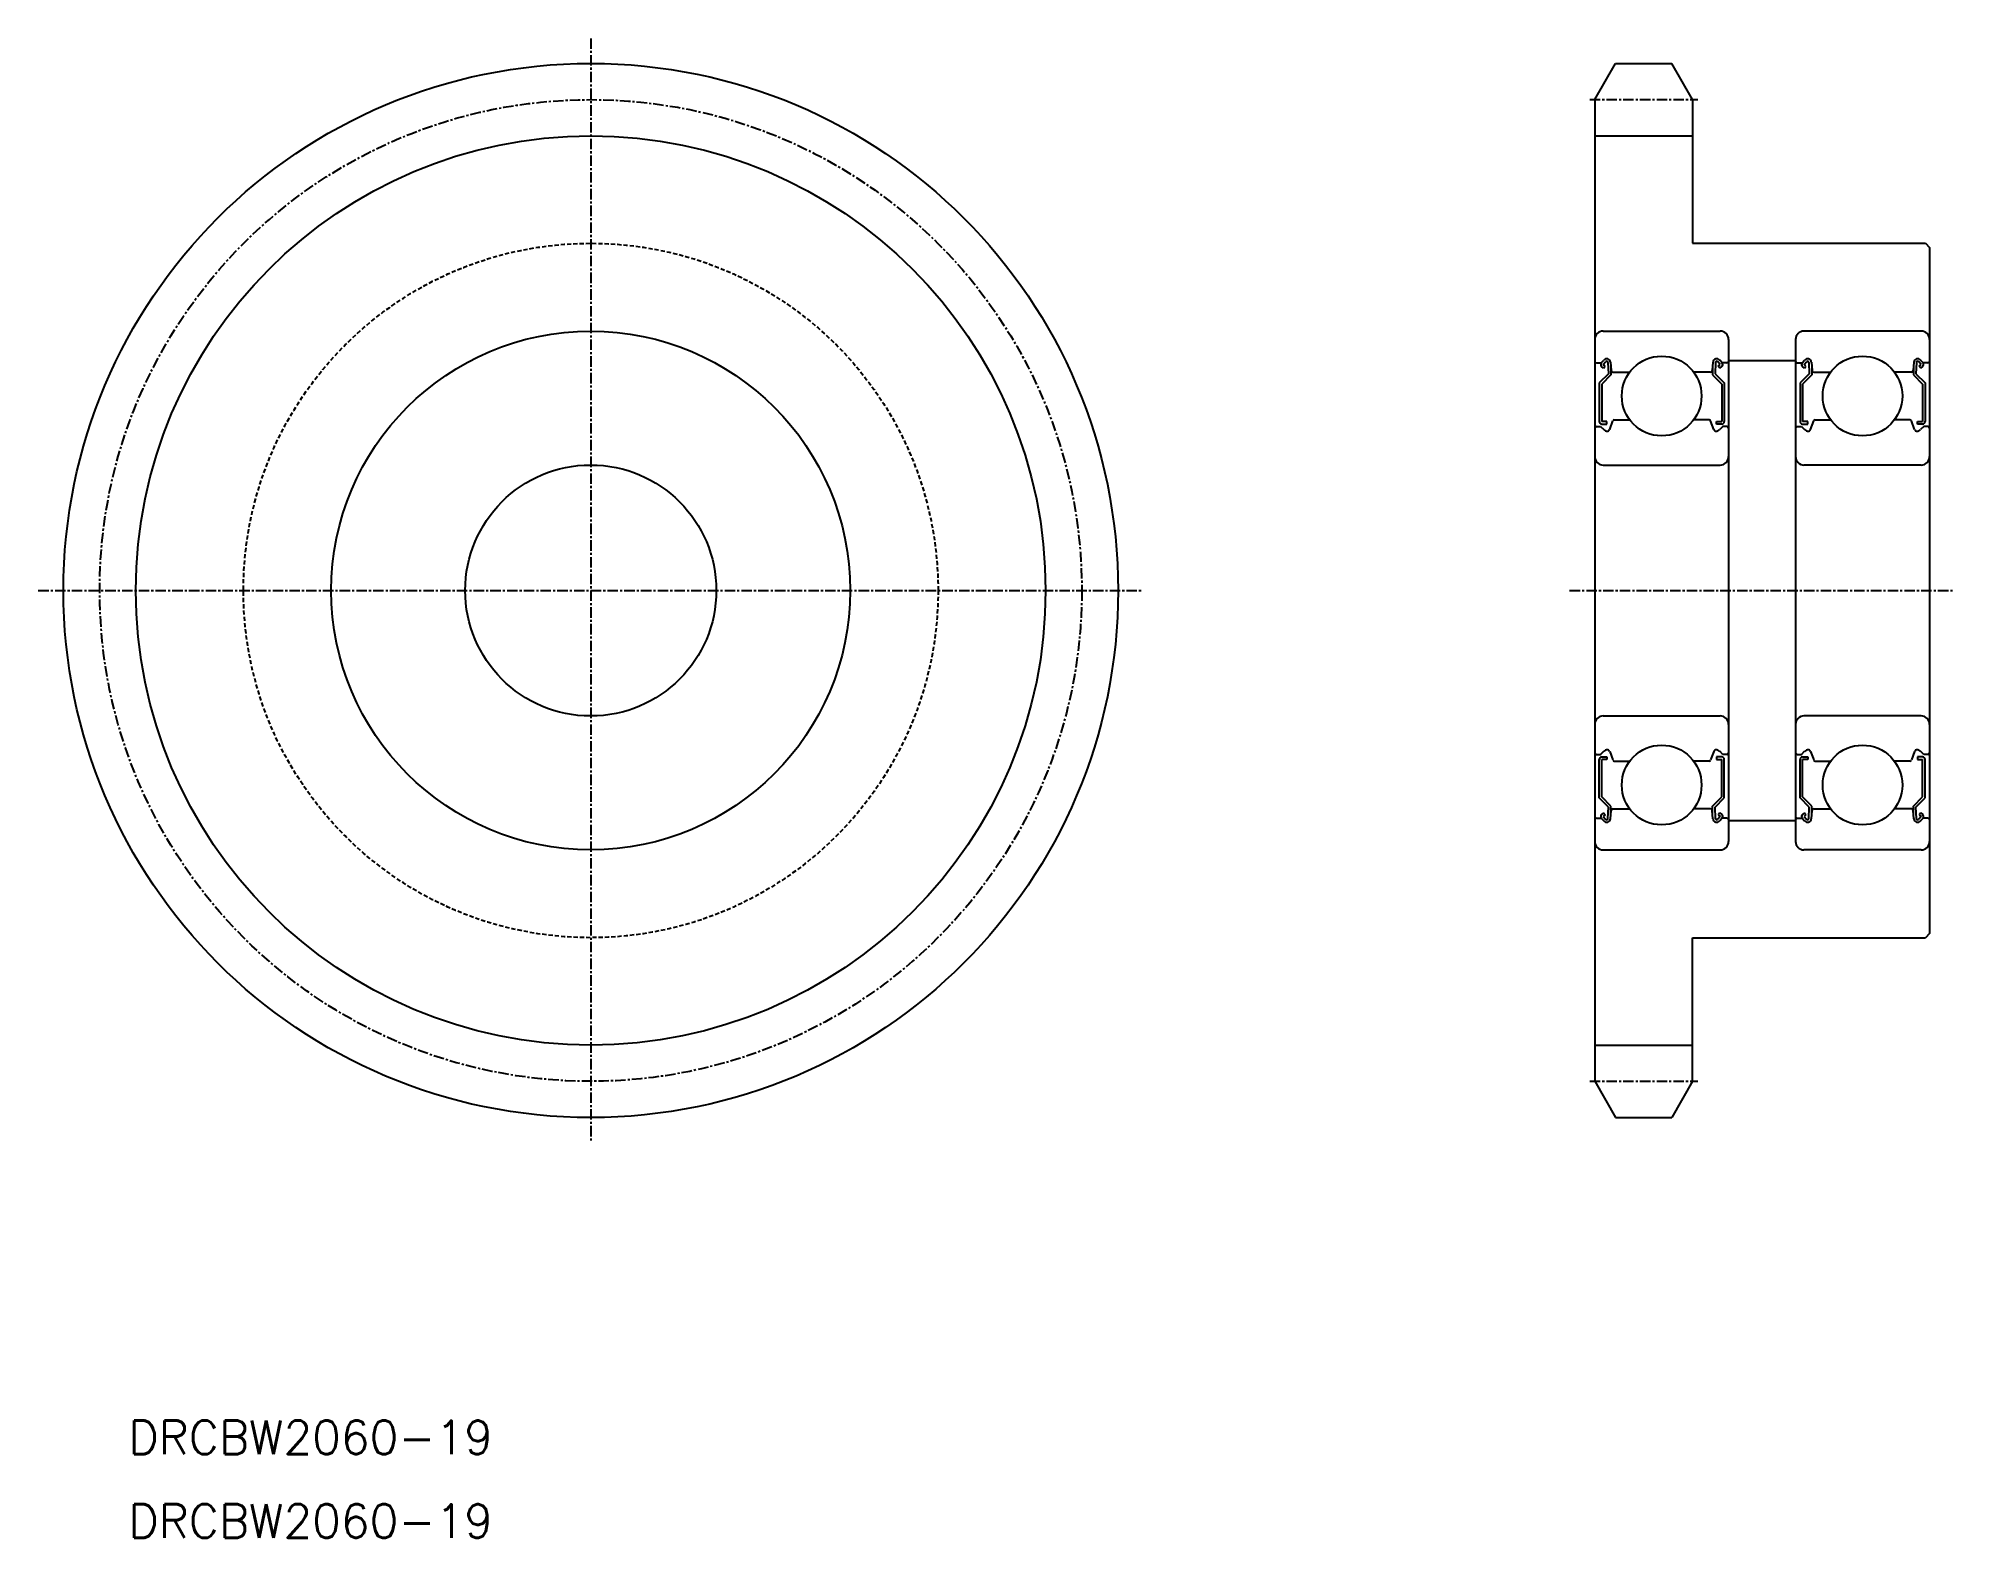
# Model space of a CAD drawing. Extents: x 0 to 229, y 0 to 179.
import ezdxf

# ---------------------------------------------------------------- set-up
doc = ezdxf.new("R2010")
doc.units = 0
doc.linetypes.add('CENTER', pattern=[2, 1.25, -0.25, 0.25, -0.25])
doc.linetypes.add('DASHED', pattern=[0.75, 0.5, -0.25])
doc.layers.get('0').update_dxf_attribs({"linetype": 'CONTINUOUS'})
doc.layers.add('CENTER', color=1, linetype='CENTER')
doc.styles.get("Standard").update_dxf_attribs({"font": 'txt', "bigfont": 'BIGFONT'})

msp = doc.modelspace()

# ---------------------------------------------------------------- linework, layer by layer
at = {"color": 7, "linetype": 'CONTINUOUS'}
for p, q in [((185.95, 171.89), (188.45, 176.22)), ((188.45, 176.22), (195.15, 176.22)), ((197.65, 171.89), (195.15, 176.22)), ((185.95, 171.89), (185.95, 54.55)), ((197.65, 171.89), (197.65, 154.72)), ((185.95, 167.56), (197.65, 167.56)), ((197.65, 154.72), (225.45, 154.72)), ((225.45, 154.72), (225.95, 154.22)), ((225.95, 154.22), (225.95, 72.22)), ((185.95, 143.22), (185.95, 83.22)), ((186.95, 144.22), (200.95, 144.22)), ((201.95, 143.22), (201.95, 83.22)), ((209.95, 143.22), (209.95, 83.22)), ((224.95, 144.22), (210.95, 144.22)), ((225.95, 143.22), (225.95, 83.22)), ((186.15, 140.42), (186.73, 140.42)), ((186.73, 140.42), (187.02, 140.76)), ((187, 139.81), (186.77, 140)), ((186.96, 140.23), (187.25, 140.57)), ((187.19, 140.04), (186.96, 140.23)), ((187, 139.81), (187.19, 140.04)), ((187.53, 140.47), (187.58, 139.13)), ((187.83, 140.5), (187.91, 139.51)), ((187.88, 139.85), (187.88, 139)), ((200.08, 140.5), (199.99, 139.51)), ((200.02, 139.85), (200.02, 139)), ((200.38, 140.47), (200.32, 139.13)), ((200.94, 140.23), (200.66, 140.57)), ((200.71, 140.04), (200.94, 140.23)), ((200.91, 139.81), (200.71, 140.04)), ((201.17, 140.42), (200.89, 140.76)), ((200.91, 139.81), (201.14, 140)), ((201.75, 140.42), (201.17, 140.42)), ((201.95, 140.72), (209.95, 140.72)), ((210.15, 140.42), (210.73, 140.42)), ((210.73, 140.42), (211.02, 140.76)), ((211, 139.81), (210.77, 140)), ((210.96, 140.23), (211.25, 140.57)), ((211.19, 140.04), (210.96, 140.23)), ((211, 139.81), (211.19, 140.04)), ((211.53, 140.47), (211.58, 139.13)), ((211.83, 140.5), (211.91, 139.51)), ((211.88, 139.85), (211.88, 139)), ((224.08, 140.5), (223.99, 139.51)), ((224.02, 139.85), (224.02, 139)), ((224.38, 140.47), (224.32, 139.13)), ((224.94, 140.23), (224.66, 140.57)), ((224.71, 140.04), (224.94, 140.23)), ((224.91, 139.81), (224.71, 140.04)), ((225.17, 140.42), (224.89, 140.76)), ((224.91, 139.81), (225.14, 140)), ((225.75, 140.42), (225.17, 140.42)), ((187.58, 139.13), (186.48, 138.03)), ((186.48, 138.03), (186.48, 133.42)), ((187.88, 139), (186.78, 137.9)), ((186.78, 137.9), (186.78, 133.42)), ((188.11, 139.32), (190.14, 139.32)), ((199.79, 139.32), (197.77, 139.32)), ((200.02, 139), (201.12, 137.9)), ((200.32, 139.13), (201.42, 138.03)), ((201.12, 137.9), (201.12, 133.42)), ((201.42, 138.03), (201.42, 133.42)), ((211.58, 139.13), (210.48, 138.03)), ((210.48, 138.03), (210.48, 133.42)), ((211.88, 139), (210.78, 137.9)), ((210.78, 137.9), (210.78, 133.42)), ((212.11, 139.32), (214.14, 139.32)), ((223.79, 139.32), (221.77, 139.32)), ((224.02, 139), (225.12, 137.9)), ((224.32, 139.13), (225.42, 138.03)), ((225.12, 137.9), (225.12, 133.42)), ((225.42, 138.03), (225.42, 133.42)), ((186.15, 132.82), (186.65, 132.82)), ((186.65, 132.82), (187.03, 132.45)), ((187.4, 133.42), (186.78, 133.42)), ((186.78, 133.12), (187.4, 133.12)), ((187.4, 133.12), (187.4, 133.42)), ((187.74, 132.47), (188.11, 133.49)), ((188.29, 133.62), (190.14, 133.62)), ((199.61, 133.62), (197.77, 133.62)), ((200.17, 132.47), (199.8, 133.49)), ((200.5, 133.42), (201.12, 133.42)), ((200.5, 133.12), (200.5, 133.42)), ((201.12, 133.12), (200.5, 133.12)), ((201.25, 132.82), (200.88, 132.45)), ((201.75, 132.82), (201.25, 132.82)), ((210.15, 132.82), (210.65, 132.82)), ((210.65, 132.82), (211.03, 132.45)), ((211.4, 133.42), (210.78, 133.42)), ((210.78, 133.12), (211.4, 133.12)), ((211.4, 133.12), (211.4, 133.42)), ((211.74, 132.47), (212.11, 133.49)), ((212.29, 133.62), (214.14, 133.62)), ((223.61, 133.62), (221.77, 133.62)), ((224.17, 132.47), (223.8, 133.49)), ((224.5, 133.42), (225.12, 133.42)), ((224.5, 133.12), (224.5, 133.42)), ((225.12, 133.12), (224.5, 133.12)), ((225.25, 132.82), (224.88, 132.45)), ((225.75, 132.82), (225.25, 132.82)), ((186.95, 128.22), (200.95, 128.22)), ((224.95, 128.22), (210.95, 128.22)), ((186.95, 98.22), (200.95, 98.22)), ((224.95, 98.22), (210.95, 98.22)), ((186.65, 93.62), (187.03, 94)), ((187.74, 93.98), (188.11, 92.96)), ((200.17, 93.98), (199.8, 92.96)), ((201.25, 93.62), (200.88, 94)), ((210.65, 93.62), (211.03, 94)), ((211.74, 93.98), (212.11, 92.96)), ((224.17, 93.98), (223.8, 92.96)), ((225.25, 93.62), (224.88, 94)), ((186.15, 93.62), (186.65, 93.62)), ((186.48, 88.42), (186.48, 93.02)), ((186.78, 93.32), (187.4, 93.32)), ((186.78, 88.54), (186.78, 93.02)), ((187.4, 93.02), (186.78, 93.02)), ((187.4, 93.32), (187.4, 93.02)), ((188.29, 92.82), (190.14, 92.82)), ((199.61, 92.82), (197.77, 92.82)), ((199.99, 93.47), (199.99, 93.47)), ((200.08, 93.72), (200.08, 93.72)), ((201.12, 93.32), (200.5, 93.32)), ((200.5, 93.32), (200.5, 93.02)), ((200.5, 93.02), (201.12, 93.02)), ((201.12, 88.54), (201.12, 93.02)), ((201.75, 93.62), (201.25, 93.62)), ((201.42, 88.42), (201.42, 93.02)), ((210.15, 93.62), (210.65, 93.62)), ((210.48, 88.42), (210.48, 93.02)), ((210.78, 93.32), (211.4, 93.32)), ((210.78, 88.54), (210.78, 93.02)), ((211.4, 93.02), (210.78, 93.02)), ((211.4, 93.32), (211.4, 93.02)), ((211.83, 93.72), (211.83, 93.72)), ((211.92, 93.47), (211.92, 93.47)), ((212.29, 92.82), (214.14, 92.82)), ((223.61, 92.82), (221.77, 92.82)), ((225.12, 93.32), (224.5, 93.32)), ((224.5, 93.32), (224.5, 93.02)), ((224.5, 93.02), (225.12, 93.02)), ((225.12, 88.54), (225.12, 93.02)), ((225.75, 93.62), (225.25, 93.62)), ((225.42, 88.42), (225.42, 93.02)), ((187.58, 87.32), (186.48, 88.42)), ((187.88, 87.44), (186.78, 88.54)), ((187.53, 85.98), (187.58, 87.32)), ((187.88, 86.6), (187.88, 87.44)), ((188.11, 87.12), (190.14, 87.12)), ((199.79, 87.12), (197.77, 87.12)), ((200.02, 87.44), (201.12, 88.54)), ((200.02, 86.6), (200.02, 87.44)), ((200.32, 87.32), (201.42, 88.42)), ((200.38, 85.98), (200.32, 87.32)), ((211.58, 87.32), (210.48, 88.42)), ((211.88, 87.44), (210.78, 88.54)), ((211.53, 85.98), (211.58, 87.32)), ((211.88, 86.6), (211.88, 87.44)), ((212.11, 87.12), (214.14, 87.12)), ((223.79, 87.12), (221.77, 87.12)), ((224.02, 87.44), (225.12, 88.54)), ((224.02, 86.6), (224.02, 87.44)), ((224.32, 87.32), (225.42, 88.42)), ((224.38, 85.98), (224.32, 87.32)), ((186.15, 86.02), (186.73, 86.02)), ((186.73, 86.02), (187.02, 85.69)), ((187, 86.64), (186.77, 86.45)), ((187.19, 86.41), (186.96, 86.22)), ((186.96, 86.22), (187.25, 85.88)), ((187, 86.64), (187.19, 86.41)), ((187.83, 85.94), (187.91, 86.94)), ((200.08, 85.94), (199.99, 86.94)), ((200.94, 86.22), (200.66, 85.88)), ((200.91, 86.64), (200.71, 86.41)), ((200.71, 86.41), (200.94, 86.22)), ((201.17, 86.02), (200.89, 85.69)), ((200.91, 86.64), (201.14, 86.45)), ((201.75, 86.02), (201.17, 86.02)), ((201.95, 85.72), (209.95, 85.72)), ((210.15, 86.02), (210.73, 86.02)), ((210.73, 86.02), (211.02, 85.69)), ((211, 86.64), (210.77, 86.45)), ((211.19, 86.41), (210.96, 86.22)), ((210.96, 86.22), (211.25, 85.88)), ((211, 86.64), (211.19, 86.41)), ((211.83, 85.94), (211.91, 86.94)), ((224.08, 85.94), (223.99, 86.94)), ((224.94, 86.22), (224.66, 85.88)), ((224.91, 86.64), (224.71, 86.41)), ((224.71, 86.41), (224.94, 86.22)), ((225.17, 86.02), (224.89, 85.69)), ((224.91, 86.64), (225.14, 86.45)), ((225.75, 86.02), (225.17, 86.02)), ((186.95, 82.22), (200.95, 82.22)), ((224.95, 82.22), (210.95, 82.22)), ((197.65, 54.55), (197.65, 71.72)), ((197.65, 71.72), (225.45, 71.72)), ((225.95, 72.22), (225.45, 71.72)), ((185.95, 58.88), (197.65, 58.88)), ((185.95, 54.55), (188.45, 50.22)), ((197.65, 54.55), (195.15, 50.22)), ((188.45, 50.22), (195.15, 50.22))]:
    msp.add_line(p, q, dxfattribs=at)
for centre, radius in [((66, 113.22), 63), ((66, 113.22), 31), ((193.95, 136.47), 4.76), ((217.95, 136.47), 4.76), ((66, 113.22), 15), ((193.95, 89.97), 4.76), ((217.95, 89.97), 4.76)]:
    msp.add_circle(centre, radius, dxfattribs=at)
at = {"color": 3, "linetype": 'CONTINUOUS'}
msp.add_circle((66, 113.22), 54.34, dxfattribs=at)
at = {"color": 3, "linetype": 'DASHED'}
msp.add_circle((66, 113.22), 41.5, dxfattribs=at)
at = {"color": 7, "linetype": 'CONTINUOUS'}
for centre, radius, start, end in [((186.95, 143.22), 1, 90, 180), ((200.95, 143.22), 1, 0, 90), ((210.95, 143.22), 1, 90, 180), ((224.95, 143.22), 1, 0, 90), ((186.15, 140.62), 0.2, 180, 270), ((186.96, 140.23), 0.3, 139.9073, 229.9975), ((187.37, 140.46), 0.46, 4.9875, 139.9073), ((187.37, 140.46), 0.16, 2.3753, 139.9932), ((200.54, 140.46), 0.46, 40.0927, 175.0125), ((200.54, 140.46), 0.16, 40.0068, 177.6247), ((200.94, 140.23), 0.3, 310.0025, 40.0927), ((201.75, 140.62), 0.2, 270, 0), ((210.15, 140.62), 0.2, 180, 270), ((210.96, 140.23), 0.3, 139.9073, 229.9975), ((211.37, 140.46), 0.46, 4.9875, 139.9073), ((211.37, 140.46), 0.16, 2.3753, 139.9932), ((224.54, 140.46), 0.46, 40.0927, 175.0125), ((224.54, 140.46), 0.16, 40.0068, 177.6247), ((224.94, 140.23), 0.3, 310.0025, 40.0927), ((225.75, 140.62), 0.2, 270, 0), ((188.11, 139.52), 0.2, 184.9875, 270), ((199.79, 139.52), 0.2, 270, 355.0125), ((212.11, 139.52), 0.2, 184.9875, 270), ((223.79, 139.52), 0.2, 270, 355.0125), ((186.15, 132.62), 0.2, 90, 180), ((186.78, 133.42), 0.3, 180, 270), ((188.29, 133.42), 0.2, 90, 160.0304), ((199.61, 133.42), 0.2, 19.9696, 90), ((201.12, 133.42), 0.3, 270, 0), ((201.75, 132.62), 0.2, 0, 90), ((210.15, 132.62), 0.2, 90, 180), ((210.78, 133.42), 0.3, 180, 270), ((212.29, 133.42), 0.2, 90, 160.0304), ((223.61, 133.42), 0.2, 19.9696, 90), ((225.12, 133.42), 0.3, 270, 0), ((225.75, 132.62), 0.2, 0, 90), ((187.45, 132.87), 0.6, 225, 272.805), ((187.45, 132.57), 0.3, 265.5374, 340.0304), ((200.45, 132.57), 0.3, 199.9696, 274.4626), ((200.46, 132.87), 0.6, 267.195, 315), ((211.45, 132.87), 0.6, 225, 272.805), ((211.45, 132.57), 0.3, 265.5374, 340.0304), ((224.45, 132.57), 0.3, 199.9696, 274.4626), ((224.46, 132.87), 0.6, 267.195, 315), ((186.95, 129.22), 1, 180, 270), ((200.95, 129.22), 1, 270, 0), ((210.95, 129.22), 1, 180, 270), ((224.95, 129.22), 1, 270, 0), ((186.95, 97.22), 1, 90, 180), ((200.95, 97.22), 1, 0, 90), ((210.95, 97.22), 1, 90, 180), ((224.95, 97.22), 1, 0, 90), ((187.45, 93.57), 0.6, 87.195, 135), ((187.45, 93.87), 0.3, 19.9696, 94.4626), ((200.45, 93.87), 0.3, 85.5374, 160.0304), ((200.46, 93.57), 0.6, 45, 92.805), ((211.45, 93.57), 0.6, 87.195, 135), ((211.45, 93.87), 0.3, 19.9696, 94.4626), ((224.45, 93.87), 0.3, 85.5374, 160.0304), ((224.46, 93.57), 0.6, 45, 92.805), ((186.15, 93.82), 0.2, 180, 270), ((186.78, 93.02), 0.3, 90, 180), ((188.29, 93.02), 0.2, 199.9696, 270), ((199.61, 93.02), 0.2, 270, 340.0304), ((201.12, 93.02), 0.3, 0, 90), ((201.75, 93.82), 0.2, 270, 0), ((210.15, 93.82), 0.2, 180, 270), ((210.78, 93.02), 0.3, 90, 180), ((212.29, 93.02), 0.2, 199.9696, 270), ((223.61, 93.02), 0.2, 270, 340.0304), ((225.12, 93.02), 0.3, 0, 90), ((225.75, 93.82), 0.2, 270, 0), ((188.11, 86.92), 0.2, 90, 175.0125), ((199.79, 86.92), 0.2, 4.9875, 90), ((212.11, 86.92), 0.2, 90, 175.0125), ((223.79, 86.92), 0.2, 4.9875, 90), ((186.15, 85.82), 0.2, 90, 180), ((186.96, 86.22), 0.3, 130.0025, 220.0927), ((187.37, 85.98), 0.46, 220.0927, 355.0125), ((187.37, 85.98), 0.16, 220.0068, 357.6247), ((200.54, 85.98), 0.46, 184.9875, 319.9073), ((200.54, 85.98), 0.16, 182.3753, 319.9932), ((200.94, 86.22), 0.3, 319.9073, 49.9975), ((201.75, 85.82), 0.2, 0, 90), ((210.15, 85.82), 0.2, 90, 180), ((210.96, 86.22), 0.3, 130.0025, 220.0927), ((211.37, 85.98), 0.46, 220.0927, 355.0125), ((211.37, 85.98), 0.16, 220.0068, 357.6247), ((224.54, 85.98), 0.46, 184.9875, 319.9073), ((224.54, 85.98), 0.16, 182.3753, 319.9932), ((224.94, 86.22), 0.3, 319.9073, 49.9975), ((225.75, 85.82), 0.2, 0, 90), ((186.95, 83.22), 1, 180, 270), ((200.95, 83.22), 1, 270, 0), ((210.95, 83.22), 1, 180, 270), ((224.95, 83.22), 1, 270, 0)]:
    msp.add_arc(centre, radius, start, end, dxfattribs=at)
at = {"layer": 'CENTER', "color": 1, "linetype": 'CENTER'}
for p, q in [((66, 179.22), (66, 47.22)), ((185.35, 171.89), (198.25, 171.89)), ((0, 113.22), (132, 113.22)), ((182.95, 113.22), (228.95, 113.22)), ((185.35, 54.55), (198.25, 54.55))]:
    msp.add_line(p, q, dxfattribs=at)
msp.add_circle((66, 113.22), 58.67, dxfattribs=at)

# ---------------------------------------------------------------- texts
at = {"color": 7, "linetype": 'CONTINUOUS'}
for p in [(10.78, 10), (10.78, 0)]:
    msp.add_text('DRCBW2060-19', height=4, dxfattribs=at).set_placement(p)

doc.saveas('drawing.dxf')
